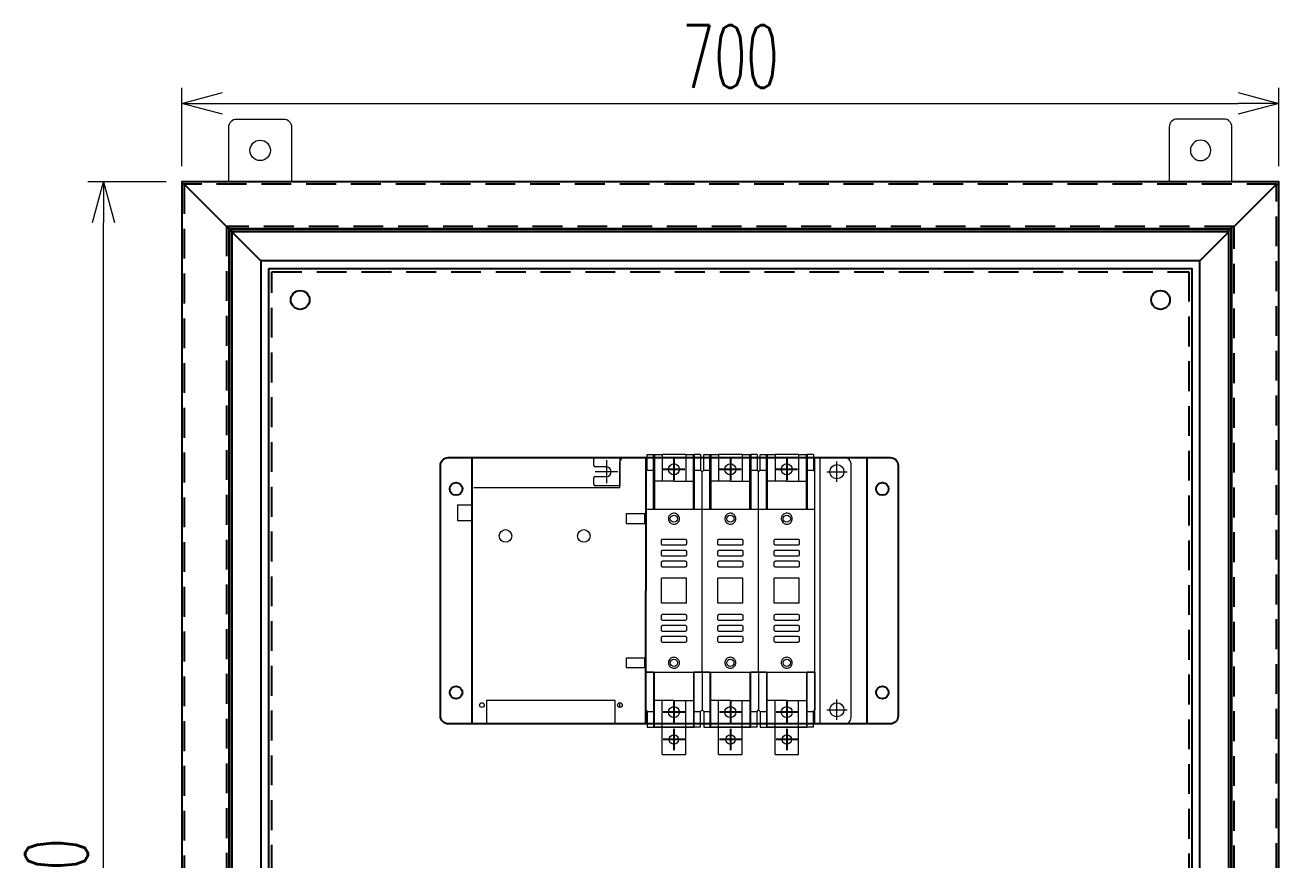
# Model space of a CAD drawing. Header units: millimetres. Extents: x -208796 to -83323, y 30910 to 103951.
# Drawn here: x -110883 to -110083, y 33087 to 33620 of the extents above; entities that cross this region are included whole.
import ezdxf

# ---------------------------------------------------------------- set-up
doc = ezdxf.new("R2010")
doc.units = ezdxf.units.MM
doc.header["$LTSCALE"] = 3
doc.linetypes.add('HIDDEN', pattern=[9.525, 6.35, -3.175])
doc.layers.add('0 TĂNG CỨNG', color=7, linetype='Continuous', lineweight=15)
for name, color, linetype in [('1', 3, 'Continuous'), ('@.VISIBLE', 7, 'Continuous'), ('LIN', 7, 'Continuous')]:
    doc.layers.add(name, color=color, linetype=linetype)
doc.styles.add('Ann_w01', font='romans.shx', dxfattribs={"width": 0.6, "bigfont": 'chineset.shx'})
doc.dimstyles.new('Dim 01_SC20', dxfattribs={"dimscale": 20, "dimtxt": 2, "dimasz": 1.3, "dimexe": 0.5, "dimexo": 0.5, "dimgap": 0.5, "dimtad": 1, "dimdec": 1, "dimzin": 12, "dimdsep": 46, "dimtxsty": 'Ann_w01', "dimblk": 'OPEN30', "dimcen": 1.5, "dimclrd": 6, "dimclre": 6, "dimclrt": 3, "dimadec": 1, "dimazin": 3, "dimtm": 1e-09, "dimtfac": 1, "dimtdec": 1, "dimtix": 1, "dimtmove": 0, "dimatfit": 3, "dimldrblk": 'OPEN30', "dimfxl": 0, "dimtolj": 1, "dimlwd": 20, "dimlwe": 20, "dimarcsym": 0})

# ---------------------------------------------------------------- blocks, each defined once
blk = doc.blocks.new('tai treo')
at = {"layer": '0 TĂNG CỨNG'}
blk.add_lwpolyline([(20, -20), (-20, -20), (-20, 15, -0.414214), (-15, 20), (15, 20, -0.414214), (20, 15)], format="xyb", close=True, dxfattribs=at)
blk.add_circle((0, 0), 6.5, dxfattribs=at)
blk = doc.blocks.new('_Open30')
at = {"color": 0, "linetype": 'ByBlock', "lineweight": -2}
for p, q in [((-1, 0.268), (0, 0)), ((0, 0), (-1, -0.268)), ((0, 0), (-1, 0))]:
    blk.add_line(p, q, dxfattribs=at)
blk = doc.blocks.new('*D194')
at = {"layer": '@.VISIBLE', "color": 6, "lineweight": 20}
for p, q in [((3044.75, 2802.66), (2994.75, 2802.66)), ((3004.75, 1928.66), (3004.75, 2776.66)), ((3044.75, 1902.66), (2994.75, 1902.66))]:
    blk.add_line(p, q, dxfattribs=at)
at = {"layer": 'Defpoints', "color": 0}
for p in [(3004.75, 2802.66), (3054.75, 2802.66), (3054.75, 1902.66)]:
    blk.add_point(p, dxfattribs=at)
at = {"layer": '@.VISIBLE', "color": 6, "lineweight": 20, "xscale": 26, "yscale": 26, "zscale": 26}
for p, rotation in [((3004.75, 2802.66), 90), ((3004.75, 1902.66), 270)]:
    blk.add_blockref('_Open30', p, dxfattribs=dict(at, rotation=rotation))
at = {"layer": '@.VISIBLE', "color": 3, "insert": (2974.75, 2352.66), "char_height": 40, "attachment_point": 5, "rotation": 90, "style": 'Ann_w01'}
blk.add_mtext('\\A1;900', dxfattribs=at)
blk = doc.blocks.new('*D198')
at = {"layer": '@.VISIBLE', "color": 6, "lineweight": 20}
for p, q in [((3054.75, 2812.66), (3054.75, 2862.66)), ((3754.75, 2812.66), (3754.75, 2862.66)), ((3080.75, 2852.66), (3728.75, 2852.66))]:
    blk.add_line(p, q, dxfattribs=at)
at = {"layer": 'Defpoints', "color": 0}
for p in [(3754.75, 2852.66), (3054.75, 2802.66), (3754.75, 2802.66)]:
    blk.add_point(p, dxfattribs=at)
at = {"layer": '@.VISIBLE', "color": 6, "lineweight": 20, "xscale": 26, "yscale": 26, "zscale": 26, "rotation": 180}
blk.add_blockref('_Open30', (3054.75, 2852.66), dxfattribs=at)
at = {"layer": '@.VISIBLE', "color": 6, "lineweight": 20, "xscale": 26, "yscale": 26, "zscale": 26}
blk.add_blockref('_Open30', (3754.75, 2852.66), dxfattribs=at)
at = {"layer": '@.VISIBLE', "color": 3, "insert": (3404.75, 2882.66), "char_height": 40, "attachment_point": 5, "style": 'Ann_w01'}
blk.add_mtext('\\A1;700', dxfattribs=at)
blk = doc.blocks.new('ATS 3P 100-200A VITZRO')
at = {"color": 7, "linetype": 'Continuous', "lineweight": 15}
for p, q in [((77.8, 165), (77.8, 169)), ((78.8, 170), (94.4, 170)), ((86, 168.25), (86, 153.75)), ((94.4, 170), (94.4, 167.6)), ((97.5, 170), (96.9, 170)), ((96.9, 170), (96.9, 169.94)), ((97.5, 170), (111, 170)), ((112, 172), (116, 172)), ((112, 162), (112, 172)), ((116, 162), (116, 172)), ((116, 172), (116.5, 172)), ((116.5, 172), (116.5, 167)), ((116.5, 172), (121.5, 172)), ((136.5, 172), (121.5, 172)), ((121.5, 172), (121.5, 155)), ((136.5, 172), (136.5, 155)), ((136.5, 172), (141.5, 172)), ((141.5, 167), (141.5, 172)), ((141.5, 172), (142, 172)), ((146, 172), (142, 172)), ((142, 172), (142, 162)), ((146, 172), (146, 162)), ((148, 172), (152, 172)), ((148, 162), (148, 172)), ((152, 162), (152, 172)), ((152, 172), (152.5, 172)), ((152.5, 172), (152.5, 167)), ((152.5, 172), (157.5, 172)), ((172.5, 172), (157.5, 172)), ((157.5, 172), (157.5, 155)), ((172.5, 172), (172.5, 155)), ((172.5, 172), (177.5, 172)), ((177.5, 167), (177.5, 172)), ((177.5, 172), (178, 172)), ((182, 172), (178, 172)), ((178, 172), (178, 162)), ((182, 172), (182, 162)), ((184, 172), (188, 172)), ((184, 162), (184, 172)), ((184, 172), (188, 172)), ((184, 162), (184, 172)), ((188, 162), (188, 172)), ((188, 172), (188.5, 172)), ((188, 162), (188, 172)), ((188, 172), (188.5, 172)), ((188.5, 172), (188.5, 167)), ((188.5, 172), (193.5, 172)), ((188.5, 172), (188.5, 167)), ((188.5, 172), (193.5, 172)), ((208.5, 172), (193.5, 172)), ((193.5, 172), (193.5, 155)), ((208.5, 172), (193.5, 172)), ((193.5, 172), (193.5, 155)), ((208.5, 172), (208.5, 155)), ((208.5, 172), (213.5, 172)), ((208.5, 172), (208.5, 155)), ((208.5, 172), (213.5, 172)), ((213.5, 167), (213.5, 172)), ((213.5, 172), (214, 172)), ((213.5, 167), (213.5, 172)), ((213.5, 172), (214, 172)), ((218, 172), (214, 172)), ((214, 172), (214, 162)), ((218, 172), (214, 172)), ((214, 172), (214, 162)), ((218, 172), (218, 162)), ((218, 172), (218, 162)), ((219, 0), (219, 170)), ((219, 170), (225, 170)), ((222.2, 0), (222.2, 170)), ((225, 170), (238, 170)), ((93.25, 161), (78.75, 161)), ((86, 164), (78.8, 164)), ((94.4, 167.6), (94.4, 152)), ((94.5, 167.6), (94.4, 167.6)), ((94.5, 167.6), (94.5, 167)), ((94.56, 167.6), (94.5, 167.6)), ((94.5, 151), (94.5, 167)), ((111, 161), (112, 162)), ((111, 161), (111, 137)), ((112, 162), (116, 162)), ((116, 137), (116, 162)), ((116.5, 167), (116.5, 166)), ((116.5, 166), (116.5, 165)), ((116.5, 165), (116.5, 156)), ((141.5, 166), (141.5, 167)), ((141.5, 165), (141.5, 166)), ((141.5, 156), (141.5, 165)), ((142, 162), (146, 162)), ((142, 162), (142, 137)), ((146, 162), (147, 161)), ((147, 161), (148, 162)), ((147, 137), (147, 161)), ((148, 162), (152, 162)), ((152, 137), (152, 162)), ((152.5, 167), (152.5, 166)), ((152.5, 166), (152.5, 165)), ((152.5, 165), (152.5, 156)), ((177.5, 166), (177.5, 167)), ((177.5, 165), (177.5, 166)), ((177.5, 156), (177.5, 165)), ((178, 162), (182, 162)), ((178, 162), (178, 137)), ((182, 162), (183, 161)), ((183, 161), (184, 162)), ((183, 161), (184, 162)), ((183, 137), (183, 161)), ((184, 162), (188, 162)), ((184, 162), (188, 162)), ((188, 137), (188, 162)), ((188, 137), (188, 162)), ((188.5, 167), (188.5, 166)), ((188.5, 167), (188.5, 166)), ((188.5, 166), (188.5, 165)), ((188.5, 166), (188.5, 165)), ((188.5, 165), (188.5, 156)), ((188.5, 165), (188.5, 156)), ((213.5, 166), (213.5, 167)), ((213.5, 166), (213.5, 167)), ((213.5, 165), (213.5, 166)), ((213.5, 165), (213.5, 166)), ((213.5, 156), (213.5, 165)), ((213.5, 156), (213.5, 165)), ((214, 162), (218, 162)), ((214, 162), (214, 137)), ((214, 162), (218, 162)), ((214, 162), (214, 137)), ((218, 162), (219, 161)), ((218, 162), (219, 161)), ((219, 137), (219, 161)), ((219, 137), (219, 161)), ((226.5, 161), (239.5, 161)), ((233, 154.5), (233, 167.5)), ((242, 4), (242, 166)), ((77.8, 153), (77.8, 157)), ((78.8, 158), (86, 158)), ((94.4, 152), (78.8, 152)), ((94.4, 152), (94.5, 152)), ((116.5, 156), (116.5, 155)), ((116.5, 155), (116.5, 150.5)), ((129, 155), (116.5, 155)), ((129, 155), (141.5, 155)), ((141.5, 155), (141.5, 156)), ((141.5, 150.5), (141.5, 155)), ((152.5, 156), (152.5, 155)), ((152.5, 155), (152.5, 150.5)), ((165, 155), (152.5, 155)), ((165, 155), (177.5, 155)), ((177.5, 155), (177.5, 156)), ((177.5, 150.5), (177.5, 155)), ((188.5, 156), (188.5, 155)), ((188.5, 156), (188.5, 155)), ((188.5, 155), (188.5, 150.5)), ((201, 155), (188.5, 155)), ((188.5, 155), (188.5, 150.5)), ((201, 155), (188.5, 155)), ((201, 155), (213.5, 155)), ((201, 155), (213.5, 155)), ((213.5, 155), (213.5, 156)), ((213.5, 155), (213.5, 156)), ((213.5, 150.5), (213.5, 155)), ((213.5, 150.5), (213.5, 155)), ((0, 0), (0, 151)), ((1.3, 151), (94.5, 151)), ((116.5, 150.5), (116.5, 138)), ((141.5, 138), (141.5, 150.5)), ((152.5, 150.5), (152.5, 138)), ((177.5, 138), (177.5, 150.5)), ((188.5, 150.5), (188.5, 138)), ((188.5, 150.5), (188.5, 138)), ((213.5, 138), (213.5, 150.5)), ((213.5, 138), (213.5, 150.5)), ((-9, 139.76), (-9, 129.76)), ((-9, 139.76), (0, 139.76)), ((111, 33), (111, 137)), ((111, 137), (147, 137)), ((111, 137), (116, 137)), ((116.5, 138), (116.5, 137)), ((141.5, 137), (141.5, 138)), ((142, 137), (147, 137)), ((147, 33), (147, 137)), ((147, 137), (183, 137)), ((147, 137), (152, 137)), ((152.5, 138), (152.5, 137)), ((177.5, 137), (177.5, 138)), ((178, 137), (183, 137)), ((183, 33), (183, 137)), ((183, 137), (219, 137)), ((183, 137), (188, 137)), ((183, 137), (219, 137)), ((183, 137), (188, 137)), ((188.5, 138), (188.5, 137)), ((188.5, 138), (188.5, 137)), ((213.5, 137), (213.5, 138)), ((213.5, 137), (213.5, 138)), ((214, 137), (219, 137)), ((214, 137), (219, 137)), ((219, 33), (219, 137)), ((219, 33), (219, 137)), ((-9, 129.76), (0, 129.76)), ((110.5, 134), (98.5, 134)), ((98.5, 134), (98.5, 128)), ((98.5, 128), (110.5, 128)), ((110.5, 128), (110.5, 134)), ((121, 115), (121, 117)), ((122, 118), (136, 118)), ((136, 114), (122, 114)), ((137, 117), (137, 115)), ((157, 115), (157, 117)), ((158, 118), (172, 118)), ((172, 114), (158, 114)), ((173, 117), (173, 115)), ((193, 115), (193, 117)), ((193, 115), (193, 117)), ((194, 118), (208, 118)), ((194, 118), (208, 118)), ((208, 114), (194, 114)), ((208, 114), (194, 114)), ((209, 117), (209, 115)), ((209, 117), (209, 115)), ((121, 108), (121, 110)), ((122, 111), (136, 111)), ((136, 107), (122, 107)), ((122, 104), (136, 104)), ((137, 110), (137, 108)), ((157, 108), (157, 110)), ((158, 111), (172, 111)), ((172, 107), (158, 107)), ((158, 104), (172, 104)), ((173, 110), (173, 108)), ((193, 108), (193, 110)), ((193, 108), (193, 110)), ((194, 111), (208, 111)), ((194, 111), (208, 111)), ((208, 107), (194, 107)), ((208, 107), (194, 107)), ((194, 104), (208, 104)), ((194, 104), (208, 104)), ((209, 110), (209, 108)), ((209, 110), (209, 108)), ((121, 101), (121, 103)), ((136, 100), (122, 100)), ((137, 103), (137, 101)), ((157, 101), (157, 103)), ((172, 100), (158, 100)), ((173, 103), (173, 101)), ((193, 101), (193, 103)), ((193, 101), (193, 103)), ((208, 100), (194, 100)), ((208, 100), (194, 100)), ((209, 103), (209, 101)), ((209, 103), (209, 101)), ((137, 93), (121, 93)), ((121, 77), (121, 93)), ((137, 77), (137, 93)), ((173, 93), (157, 93)), ((157, 77), (157, 93)), ((173, 77), (173, 93)), ((209, 93), (193, 93)), ((193, 77), (193, 93)), ((209, 93), (193, 93)), ((193, 77), (193, 93)), ((209, 77), (209, 93)), ((209, 77), (209, 93)), ((137, 77), (121, 77)), ((173, 77), (157, 77)), ((209, 77), (193, 77)), ((209, 77), (193, 77)), ((121, 67), (121, 69)), ((122, 70), (136, 70)), ((136, 66), (122, 66)), ((137, 69), (137, 67)), ((157, 67), (157, 69)), ((158, 70), (172, 70)), ((172, 66), (158, 66)), ((173, 69), (173, 67)), ((193, 67), (193, 69)), ((193, 67), (193, 69)), ((194, 70), (208, 70)), ((194, 70), (208, 70)), ((208, 66), (194, 66)), ((208, 66), (194, 66)), ((209, 69), (209, 67)), ((209, 69), (209, 67)), ((121, 60), (121, 62)), ((122, 63), (136, 63)), ((136, 59), (122, 59)), ((137, 62), (137, 60)), ((157, 60), (157, 62)), ((158, 63), (172, 63)), ((172, 59), (158, 59)), ((173, 62), (173, 60)), ((193, 60), (193, 62)), ((193, 60), (193, 62)), ((194, 63), (208, 63)), ((194, 63), (208, 63)), ((208, 59), (194, 59)), ((208, 59), (194, 59)), ((209, 62), (209, 60)), ((209, 62), (209, 60)), ((121, 53), (121, 55)), ((122, 56), (136, 56)), ((136, 52), (122, 52)), ((137, 55), (137, 53)), ((157, 53), (157, 55)), ((158, 56), (172, 56)), ((172, 52), (158, 52)), ((173, 55), (173, 53)), ((193, 53), (193, 55)), ((193, 53), (193, 55)), ((194, 56), (208, 56)), ((194, 56), (208, 56)), ((208, 52), (194, 52)), ((208, 52), (194, 52)), ((209, 55), (209, 53)), ((209, 55), (209, 53)), ((110.5, 42), (98.5, 42)), ((98.5, 42), (98.5, 36)), ((110.5, 36), (110.5, 42)), ((98.5, 36), (110.5, 36)), ((111, 33), (147, 33)), ((116, 33), (111, 33)), ((111, 33), (147, 33)), ((111, 33), (116, 33)), ((111, 9), (111, 33)), ((116, 33), (116, 8)), ((116.5, 32), (116.5, 33)), ((141.5, 33), (141.5, 32)), ((147, 33), (142, 33)), ((142, 33), (147, 33)), ((142, 8), (142, 33)), ((147, 33), (147, 9)), ((147, 33), (183, 33)), ((152, 33), (147, 33)), ((147, 33), (183, 33)), ((147, 33), (152, 33)), ((152, 33), (152, 8)), ((152.5, 32), (152.5, 33)), ((177.5, 33), (177.5, 32)), ((183, 33), (178, 33)), ((178, 33), (183, 33)), ((178, 8), (178, 33)), ((183, 33), (183, 9)), ((183, 33), (219, 33)), ((188, 33), (183, 33)), ((183, 33), (219, 33)), ((183, 33), (188, 33)), ((183, 33), (219, 33)), ((188, 33), (183, 33)), ((183, 33), (219, 33)), ((183, 33), (188, 33)), ((188, 33), (188, 8)), ((188, 33), (188, 8)), ((188.5, 32), (188.5, 33)), ((188.5, 32), (188.5, 33)), ((213.5, 33), (213.5, 32)), ((213.5, 33), (213.5, 32)), ((219, 33), (214, 33)), ((214, 33), (219, 33)), ((214, 8), (214, 33)), ((219, 33), (214, 33)), ((214, 33), (219, 33)), ((214, 8), (214, 33)), ((219, 33), (219, 9)), ((219, 33), (219, 9)), ((116.5, 19.5), (116.5, 32)), ((141.5, 32), (141.5, 19.5)), ((152.5, 19.5), (152.5, 32)), ((177.5, 32), (177.5, 19.5)), ((188.5, 19.5), (188.5, 32)), ((188.5, 19.5), (188.5, 32)), ((213.5, 32), (213.5, 19.5)), ((213.5, 32), (213.5, 19.5)), ((116.5, 15), (116.5, 19.5)), ((141.5, 19.5), (141.5, 15)), ((152.5, 15), (152.5, 19.5)), ((177.5, 19.5), (177.5, 15)), ((188.5, 15), (188.5, 19.5)), ((188.5, 15), (188.5, 19.5)), ((213.5, 19.5), (213.5, 15)), ((213.5, 19.5), (213.5, 15)), ((91.5, 15), (9.5, 15)), ((9.5, 15), (9.5, 0)), ((91.5, 0), (91.5, 15)), ((94.5, 10.5), (94.5, 13.5)), ((111, 9), (112, 8)), ((112, 8), (116, 8)), ((112, 8), (112, -2)), ((116, 8), (116, -2)), ((129, 15), (116.5, 15)), ((116.5, 14), (116.5, 15)), ((116.5, 5), (116.5, 14)), ((121.5, -2), (121.5, 15)), ((129, 15), (141.5, 15)), ((136.5, -2), (136.5, 15)), ((141.5, 15), (141.5, 14)), ((141.5, 14), (141.5, 5)), ((142, 8), (146, 8)), ((142, -2), (142, 8)), ((146, 8), (147, 9)), ((146, -2), (146, 8)), ((147, 9), (148, 8)), ((148, 8), (152, 8)), ((148, 8), (148, -2)), ((152, 8), (152, -2)), ((165, 15), (152.5, 15)), ((152.5, 14), (152.5, 15)), ((152.5, 5), (152.5, 14)), ((157.5, -2), (157.5, 15)), ((165, 15), (177.5, 15)), ((172.5, -2), (172.5, 15)), ((177.5, 15), (177.5, 14)), ((177.5, 14), (177.5, 5)), ((178, 8), (182, 8)), ((178, -2), (178, 8)), ((182, 8), (183, 9)), ((182, -2), (182, 8)), ((183, 9), (184, 8)), ((183, 9), (184, 8)), ((184, 8), (188, 8)), ((184, 8), (184, -2)), ((184, 8), (188, 8)), ((184, 8), (184, -2)), ((188, 8), (188, -2)), ((188, 8), (188, -2)), ((201, 15), (188.5, 15)), ((188.5, 14), (188.5, 15)), ((201, 15), (188.5, 15)), ((188.5, 14), (188.5, 15)), ((188.5, 5), (188.5, 14)), ((188.5, 5), (188.5, 14)), ((193.5, -2), (193.5, 15)), ((193.5, -2), (193.5, 15)), ((201, 15), (213.5, 15)), ((201, 15), (213.5, 15)), ((208.5, -2), (208.5, 15)), ((208.5, -2), (208.5, 15)), ((213.5, 15), (213.5, 14)), ((213.5, 15), (213.5, 14)), ((213.5, 14), (213.5, 5)), ((213.5, 14), (213.5, 5)), ((214, 8), (218, 8)), ((214, -2), (214, 8)), ((214, 8), (218, 8)), ((214, -2), (214, 8)), ((218, 8), (219, 9)), ((218, 8), (219, 9)), ((218, -2), (218, 8)), ((218, -2), (218, 8)), ((226.5, 9), (239.5, 9)), ((233, 2.5), (233, 15.5)), ((0, 0), (1.3, 0)), ((1.3, 0), (9.5, 0)), ((116.5, 4), (116.5, 5)), ((116.5, 3), (116.5, 4)), ((116.5, -2), (116.5, 3)), ((141.5, 5), (141.5, 4)), ((141.5, 4), (141.5, 3)), ((141.5, 3), (141.5, -2)), ((152.5, 4), (152.5, 5)), ((152.5, 3), (152.5, 4)), ((152.5, -2), (152.5, 3)), ((177.5, 5), (177.5, 4)), ((177.5, 4), (177.5, 3)), ((177.5, 3), (177.5, -2)), ((188.5, 4), (188.5, 5)), ((188.5, 4), (188.5, 5)), ((188.5, 3), (188.5, 4)), ((188.5, 3), (188.5, 4)), ((188.5, -2), (188.5, 3)), ((188.5, -2), (188.5, 3)), ((213.5, 5), (213.5, 4)), ((213.5, 5), (213.5, 4)), ((213.5, 4), (213.5, 3)), ((213.5, 4), (213.5, 3)), ((213.5, 3), (213.5, -2)), ((213.5, 3), (213.5, -2)), ((9.5, 0), (91.2, 0)), ((91.5, 0), (111, 0)), ((112, -2), (116, -2)), ((112, -2), (116, -2)), ((116.5, -2), (116, -2)), ((116, -2), (116.5, -2)), ((121.5, -2), (116.5, -2)), ((116.5, -2), (121.5, -2)), ((121.5, -19.5), (121.5, -2)), ((121.5, -2), (136.5, -2)), ((136.5, -2), (121.5, -2)), ((136.5, -19.5), (136.5, -2)), ((141.5, -2), (136.5, -2)), ((136.5, -2), (141.5, -2)), ((142, -2), (141.5, -2)), ((141.5, -2), (142, -2)), ((146, -2), (142, -2)), ((146, -2), (142, -2)), ((148, -2), (152, -2)), ((148, -2), (152, -2)), ((152.5, -2), (152, -2)), ((152, -2), (152.5, -2)), ((157.5, -2), (152.5, -2)), ((152.5, -2), (157.5, -2)), ((157.5, -19.5), (157.5, -2)), ((157.5, -2), (172.5, -2)), ((172.5, -2), (157.5, -2)), ((172.5, -19.5), (172.5, -2)), ((177.5, -2), (172.5, -2)), ((172.5, -2), (177.5, -2)), ((178, -2), (177.5, -2)), ((177.5, -2), (178, -2)), ((182, -2), (178, -2)), ((182, -2), (178, -2)), ((184, -2), (188, -2)), ((184, -2), (188, -2)), ((184, -2), (188, -2)), ((184, -2), (188, -2)), ((188.5, -2), (188, -2)), ((188, -2), (188.5, -2)), ((188.5, -2), (188, -2)), ((188, -2), (188.5, -2)), ((193.5, -2), (188.5, -2)), ((188.5, -2), (193.5, -2)), ((193.5, -2), (188.5, -2)), ((188.5, -2), (193.5, -2)), ((193.5, -19.5), (193.5, -2)), ((193.5, -2), (208.5, -2)), ((208.5, -2), (193.5, -2)), ((193.5, -19.5), (193.5, -2)), ((193.5, -2), (208.5, -2)), ((208.5, -2), (193.5, -2)), ((208.5, -19.5), (208.5, -2)), ((213.5, -2), (208.5, -2)), ((208.5, -2), (213.5, -2)), ((208.5, -19.5), (208.5, -2)), ((213.5, -2), (208.5, -2)), ((208.5, -2), (213.5, -2)), ((214, -2), (213.5, -2)), ((213.5, -2), (214, -2)), ((214, -2), (213.5, -2)), ((213.5, -2), (214, -2)), ((218, -2), (214, -2)), ((218, -2), (214, -2)), ((218, -2), (214, -2)), ((218, -2), (214, -2)), ((225, 0), (219, 0)), ((225, 0), (238, 0)), ((121.5, -19.5), (136.5, -19.5)), ((157.5, -19.5), (172.5, -19.5)), ((193.5, -19.5), (208.5, -19.5)), ((193.5, -19.5), (208.5, -19.5))]:
    blk.add_line(p, q, dxfattribs=at)
for p in [(111, 170), (111, 0)]:
    blk.add_line(p, (111, 85))
for centre, radius in [((129, 162.5), 3.5), ((165, 162.5), 3.5), ((201, 162.5), 3.5), ((201, 162.5), 3.5), ((233, 161), 4.5), ((129, 131), 2.3), ((165, 131), 2.3), ((201, 131), 2.3), ((201, 131), 2.3), ((21.5, 120), 4), ((71.5, 120), 4), ((129, 39), 2.3), ((165, 39), 2.3), ((201, 39), 2.3), ((201, 39), 2.3), ((6.5, 12), 1.5), ((94.5, 12), 1.5), ((129, 7.5), 3.5), ((165, 7.5), 3.5), ((201, 7.5), 3.5), ((201, 7.5), 3.5), ((233, 9), 4.5), ((129, -10), 3), ((165, -10), 3), ((201, -10), 3), ((201, -10), 3)]:
    blk.add_circle(centre, radius, dxfattribs=at)
for centre, radius, start, end in [((78.8, 169), 1, 90, 180), ((97.5, 167), 3, 90, 180), ((96.9, 167.6), 2.4, 90, 180), ((238, 166), 4, 0, 90), ((78.8, 165), 1, 180, 270), ((86, 161), 3, 270, 90), ((78.8, 157), 1, 90, 180), ((78.8, 153), 1, 180, 270), ((91.2, 3.3), 3.3, 270, 275.21591), ((238, 4), 4, 270, 0)]:
    blk.add_arc(centre, radius, start, end, dxfattribs=at)
for points, knots in [([(129, 127.5), (128.61, 127.54), (127.83, 127.61), (126.79, 128.2), (126, 129.07), (125.53, 130.17), (125.45, 131.37), (125.78, 132.54), (126.48, 133.53), (127.48, 134.23), (128.63, 134.55), (129.82, 134.47), (130.9, 134.02), (131.78, 133.23), (132.36, 132.19), (132.57, 131.01), (132.37, 129.81), (131.77, 128.75), (130.86, 127.96), (129.88, 127.55), (129.24, 127.51), (129, 127.5)], [0, 0, 0, 0, 0.052653, 0.105295, 0.158256, 0.211947, 0.266424, 0.321419, 0.376377, 0.430677, 0.483979, 0.536448, 0.588677, 0.641361, 0.694955, 0.749473, 0.804499, 0.85941, 0.913693, 0.967155, 1, 1, 1, 1]), ([(165, 127.5), (164.61, 127.54), (163.83, 127.61), (162.79, 128.2), (162, 129.07), (161.53, 130.17), (161.45, 131.37), (161.78, 132.54), (162.48, 133.53), (163.48, 134.23), (164.63, 134.55), (165.82, 134.47), (166.9, 134.02), (167.78, 133.23), (168.36, 132.19), (168.57, 131.01), (168.37, 129.81), (167.77, 128.75), (166.86, 127.96), (165.88, 127.55), (165.24, 127.51), (165, 127.5)], [0, 0, 0, 0, 0.052653, 0.105295, 0.158256, 0.211947, 0.266424, 0.321419, 0.376377, 0.430677, 0.483979, 0.536448, 0.588677, 0.641361, 0.694955, 0.749473, 0.804499, 0.85941, 0.913693, 0.967155, 1, 1, 1, 1]), ([(201, 127.5), (200.61, 127.54), (199.83, 127.61), (198.79, 128.2), (198, 129.07), (197.53, 130.17), (197.45, 131.37), (197.78, 132.54), (198.48, 133.53), (199.48, 134.23), (200.63, 134.55), (201.82, 134.47), (202.9, 134.02), (203.78, 133.23), (204.36, 132.19), (204.57, 131.01), (204.37, 129.81), (203.77, 128.75), (202.86, 127.96), (201.88, 127.55), (201.24, 127.51), (201, 127.5)], [0, 0, 0, 0, 0.052653, 0.105295, 0.158256, 0.211947, 0.266424, 0.321419, 0.376377, 0.430677, 0.483979, 0.536448, 0.588677, 0.641361, 0.694955, 0.749473, 0.804499, 0.85941, 0.913693, 0.967155, 1, 1, 1, 1]), ([(201, 127.5), (200.61, 127.54), (199.83, 127.61), (198.79, 128.2), (198, 129.07), (197.53, 130.17), (197.45, 131.37), (197.78, 132.54), (198.48, 133.53), (199.48, 134.23), (200.63, 134.55), (201.82, 134.47), (202.9, 134.02), (203.78, 133.23), (204.36, 132.19), (204.57, 131.01), (204.37, 129.81), (203.77, 128.75), (202.86, 127.96), (201.88, 127.55), (201.24, 127.51), (201, 127.5)], [0, 0, 0, 0, 0.052653, 0.105295, 0.158256, 0.211947, 0.266424, 0.321419, 0.376377, 0.430677, 0.483979, 0.536448, 0.588677, 0.641361, 0.694955, 0.749473, 0.804499, 0.85941, 0.913693, 0.967155, 1, 1, 1, 1]), ([(121, 117), (121, 117.04), (121.01, 117.19), (121.08, 117.44), (121.28, 117.72), (121.56, 117.92), (121.82, 117.99), (121.97, 118), (122, 118)], [0, 0, 0, 0, 0.070407, 0.28759, 0.504528, 0.720161, 0.934003, 1, 1, 1, 1]), ([(122, 114), (121.89, 114.01), (121.66, 114.03), (121.37, 114.2), (121.14, 114.45), (121.02, 114.74), (121, 114.92), (121, 115)], [0, 0, 0, 0, 0.212875, 0.425729, 0.639206, 0.854039, 1, 1, 1, 1]), ([(136, 118), (136.11, 117.99), (136.34, 117.97), (136.63, 117.8), (136.86, 117.55), (136.98, 117.26), (136.99, 117.08), (137, 117)], [0, 0, 0, 0, 0.212432, 0.424833, 0.638073, 0.853044, 1, 1, 1, 1]), ([(137, 115), (137, 115), (137, 114.88), (136.96, 114.66), (136.79, 114.36), (136.53, 114.13), (136.25, 114.02), (136.07, 114), (136, 114)], [0, 0, 0, 0, 0.00296, 0.219866, 0.43669, 0.652523, 0.866925, 1, 1, 1, 1]), ([(157, 117), (157, 117.04), (157.01, 117.19), (157.08, 117.44), (157.28, 117.72), (157.56, 117.92), (157.82, 117.99), (157.97, 118), (158, 118)], [0, 0, 0, 0, 0.070407, 0.28759, 0.504528, 0.720161, 0.934003, 1, 1, 1, 1]), ([(158, 114), (157.89, 114.01), (157.66, 114.03), (157.37, 114.2), (157.14, 114.45), (157.02, 114.74), (157, 114.92), (157, 115)], [0, 0, 0, 0, 0.212875, 0.425729, 0.639206, 0.854039, 1, 1, 1, 1]), ([(172, 118), (172.11, 117.99), (172.34, 117.97), (172.63, 117.8), (172.86, 117.55), (172.98, 117.26), (172.99, 117.08), (173, 117)], [0, 0, 0, 0, 0.212432, 0.424833, 0.638073, 0.853044, 1, 1, 1, 1]), ([(173, 115), (173, 115), (173, 114.88), (172.96, 114.66), (172.79, 114.36), (172.53, 114.13), (172.25, 114.02), (172.07, 114), (172, 114)], [0, 0, 0, 0, 0.00296, 0.219866, 0.43669, 0.652523, 0.866925, 1, 1, 1, 1]), ([(193, 117), (193, 117.04), (193.01, 117.19), (193.08, 117.44), (193.28, 117.72), (193.56, 117.92), (193.82, 117.99), (193.97, 118), (194, 118)], [0, 0, 0, 0, 0.070407, 0.28759, 0.504528, 0.720161, 0.934003, 1, 1, 1, 1]), ([(193, 117), (193, 117.04), (193.01, 117.19), (193.08, 117.44), (193.28, 117.72), (193.56, 117.92), (193.82, 117.99), (193.97, 118), (194, 118)], [0, 0, 0, 0, 0.070407, 0.28759, 0.504528, 0.720161, 0.934003, 1, 1, 1, 1]), ([(194, 114), (193.89, 114.01), (193.66, 114.03), (193.37, 114.2), (193.14, 114.45), (193.02, 114.74), (193, 114.92), (193, 115)], [0, 0, 0, 0, 0.212875, 0.425729, 0.639206, 0.854039, 1, 1, 1, 1]), ([(194, 114), (193.89, 114.01), (193.66, 114.03), (193.37, 114.2), (193.14, 114.45), (193.02, 114.74), (193, 114.92), (193, 115)], [0, 0, 0, 0, 0.212875, 0.425729, 0.639206, 0.854039, 1, 1, 1, 1]), ([(208, 118), (208.11, 117.99), (208.34, 117.97), (208.63, 117.8), (208.86, 117.55), (208.98, 117.26), (208.99, 117.08), (209, 117)], [0, 0, 0, 0, 0.212432, 0.424833, 0.638073, 0.853044, 1, 1, 1, 1]), ([(208, 118), (208.11, 117.99), (208.34, 117.97), (208.63, 117.8), (208.86, 117.55), (208.98, 117.26), (208.99, 117.08), (209, 117)], [0, 0, 0, 0, 0.212432, 0.424833, 0.638073, 0.853044, 1, 1, 1, 1]), ([(209, 115), (209, 115), (209, 114.88), (208.96, 114.66), (208.79, 114.36), (208.53, 114.13), (208.25, 114.02), (208.07, 114), (208, 114)], [0, 0, 0, 0, 0.00296, 0.219866, 0.43669, 0.652523, 0.866925, 1, 1, 1, 1]), ([(209, 115), (209, 115), (209, 114.88), (208.96, 114.66), (208.79, 114.36), (208.53, 114.13), (208.25, 114.02), (208.07, 114), (208, 114)], [0, 0, 0, 0, 0.00296, 0.219866, 0.43669, 0.652523, 0.866925, 1, 1, 1, 1]), ([(121, 110), (121.01, 110.11), (121.03, 110.34), (121.21, 110.64), (121.46, 110.87), (121.74, 110.98), (121.93, 111), (122, 111)], [0, 0, 0, 0, 0.216063, 0.432141, 0.647758, 0.862327, 1, 1, 1, 1]), ([(122, 107), (121.89, 107.01), (121.66, 107.03), (121.36, 107.2), (121.14, 107.46), (121.02, 107.74), (121, 107.93), (121, 108)], [0, 0, 0, 0, 0.213641, 0.4272705, 0.6412535, 0.8560242, 1, 1, 1, 1]), ([(121, 103), (121, 103.04), (121.01, 103.19), (121.08, 103.45), (121.28, 103.72), (121.56, 103.92), (121.82, 103.99), (121.96, 104), (122, 104)], [0, 0, 0, 0, 0.072987, 0.288423, 0.503796, 0.718769, 0.933164, 1, 1, 1, 1]), ([(136, 111), (136.08, 110.99), (136.27, 110.98), (136.55, 110.86), (136.8, 110.63), (136.97, 110.33), (136.99, 110.11), (137, 110)], [0, 0, 0, 0, 0.147457, 0.360483, 0.574004, 0.788528, 1, 1, 1, 1]), ([(137, 108), (137, 108), (137, 107.88), (136.96, 107.65), (136.79, 107.36), (136.53, 107.13), (136.25, 107.02), (136.07, 107), (136, 107)], [0, 0, 0, 0, 0.004583, 0.220582, 0.436508, 0.65185, 0.866361, 1, 1, 1, 1]), ([(136, 104), (136.11, 103.99), (136.34, 103.97), (136.64, 103.8), (136.86, 103.54), (136.98, 103.26), (137, 103.07), (137, 103)], [0, 0, 0, 0, 0.213955, 0.427903, 0.642132, 0.856934, 1, 1, 1, 1]), ([(157, 110), (157.01, 110.11), (157.03, 110.34), (157.21, 110.64), (157.46, 110.87), (157.74, 110.98), (157.93, 111), (158, 111)], [0, 0, 0, 0, 0.216063, 0.432141, 0.647758, 0.862327, 1, 1, 1, 1]), ([(158, 107), (157.89, 107.01), (157.66, 107.03), (157.36, 107.2), (157.14, 107.46), (157.02, 107.74), (157, 107.93), (157, 108)], [0, 0, 0, 0, 0.213641, 0.4272705, 0.6412535, 0.8560242, 1, 1, 1, 1]), ([(157, 103), (157, 103.04), (157.01, 103.19), (157.08, 103.45), (157.28, 103.72), (157.56, 103.92), (157.82, 103.99), (157.96, 104), (158, 104)], [0, 0, 0, 0, 0.072987, 0.288423, 0.503796, 0.718769, 0.933164, 1, 1, 1, 1]), ([(172, 111), (172.08, 110.99), (172.27, 110.98), (172.55, 110.86), (172.8, 110.63), (172.97, 110.33), (172.99, 110.11), (173, 110)], [0, 0, 0, 0, 0.147457, 0.360483, 0.574004, 0.788528, 1, 1, 1, 1]), ([(173, 108), (173, 108), (173, 107.88), (172.96, 107.65), (172.79, 107.36), (172.53, 107.13), (172.25, 107.02), (172.07, 107), (172, 107)], [0, 0, 0, 0, 0.004583, 0.220582, 0.436508, 0.65185, 0.866361, 1, 1, 1, 1]), ([(172, 104), (172.11, 103.99), (172.34, 103.97), (172.64, 103.8), (172.86, 103.54), (172.98, 103.26), (173, 103.07), (173, 103)], [0, 0, 0, 0, 0.213955, 0.427903, 0.642132, 0.856934, 1, 1, 1, 1]), ([(193, 110), (193.01, 110.11), (193.03, 110.34), (193.21, 110.64), (193.46, 110.87), (193.74, 110.98), (193.93, 111), (194, 111)], [0, 0, 0, 0, 0.216063, 0.432141, 0.647758, 0.862327, 1, 1, 1, 1]), ([(193, 110), (193.01, 110.11), (193.03, 110.34), (193.21, 110.64), (193.46, 110.87), (193.74, 110.98), (193.93, 111), (194, 111)], [0, 0, 0, 0, 0.216063, 0.432141, 0.647758, 0.862327, 1, 1, 1, 1]), ([(194, 107), (193.89, 107.01), (193.66, 107.03), (193.36, 107.2), (193.14, 107.46), (193.02, 107.74), (193, 107.93), (193, 108)], [0, 0, 0, 0, 0.213641, 0.4272705, 0.6412535, 0.8560242, 1, 1, 1, 1]), ([(194, 107), (193.89, 107.01), (193.66, 107.03), (193.36, 107.2), (193.14, 107.46), (193.02, 107.74), (193, 107.93), (193, 108)], [0, 0, 0, 0, 0.213641, 0.4272705, 0.6412535, 0.8560242, 1, 1, 1, 1]), ([(193, 103), (193, 103.04), (193.01, 103.19), (193.08, 103.45), (193.28, 103.72), (193.56, 103.92), (193.82, 103.99), (193.96, 104), (194, 104)], [0, 0, 0, 0, 0.072987, 0.288423, 0.503796, 0.718769, 0.933164, 1, 1, 1, 1]), ([(193, 103), (193, 103.04), (193.01, 103.19), (193.08, 103.45), (193.28, 103.72), (193.56, 103.92), (193.82, 103.99), (193.96, 104), (194, 104)], [0, 0, 0, 0, 0.072987, 0.288423, 0.503796, 0.718769, 0.933164, 1, 1, 1, 1]), ([(208, 111), (208.08, 110.99), (208.27, 110.98), (208.55, 110.86), (208.8, 110.63), (208.97, 110.33), (208.99, 110.11), (209, 110)], [0, 0, 0, 0, 0.147457, 0.360483, 0.574004, 0.788528, 1, 1, 1, 1]), ([(208, 111), (208.08, 110.99), (208.27, 110.98), (208.55, 110.86), (208.8, 110.63), (208.97, 110.33), (208.99, 110.11), (209, 110)], [0, 0, 0, 0, 0.147457, 0.360483, 0.574004, 0.788528, 1, 1, 1, 1]), ([(209, 108), (209, 108), (209, 107.88), (208.96, 107.65), (208.79, 107.36), (208.53, 107.13), (208.25, 107.02), (208.07, 107), (208, 107)], [0, 0, 0, 0, 0.004583, 0.220582, 0.436508, 0.65185, 0.866361, 1, 1, 1, 1]), ([(209, 108), (209, 108), (209, 107.88), (208.96, 107.65), (208.79, 107.36), (208.53, 107.13), (208.25, 107.02), (208.07, 107), (208, 107)], [0, 0, 0, 0, 0.004583, 0.220582, 0.436508, 0.65185, 0.866361, 1, 1, 1, 1]), ([(208, 104), (208.11, 103.99), (208.34, 103.97), (208.64, 103.8), (208.86, 103.54), (208.98, 103.26), (209, 103.07), (209, 103)], [0, 0, 0, 0, 0.213955, 0.427903, 0.642132, 0.856934, 1, 1, 1, 1]), ([(208, 104), (208.11, 103.99), (208.34, 103.97), (208.64, 103.8), (208.86, 103.54), (208.98, 103.26), (209, 103.07), (209, 103)], [0, 0, 0, 0, 0.213955, 0.427903, 0.642132, 0.856934, 1, 1, 1, 1]), ([(122, 100), (121.89, 100.01), (121.66, 100.03), (121.36, 100.21), (121.14, 100.46), (121.02, 100.74), (121, 100.93), (121, 101)], [0, 0, 0, 0, 0.214198, 0.42839, 0.642746, 0.857469, 1, 1, 1, 1]), ([(137, 101), (137, 101), (137, 100.88), (136.96, 100.65), (136.79, 100.35), (136.53, 100.13), (136.25, 100.02), (136.07, 100), (136, 100)], [0, 0, 0, 0, 0.0057704, 0.2211, 0.436381, 0.6513688, 0.8659632, 1, 1, 1, 1]), ([(158, 100), (157.89, 100.01), (157.66, 100.03), (157.36, 100.21), (157.14, 100.46), (157.02, 100.74), (157, 100.93), (157, 101)], [0, 0, 0, 0, 0.214198, 0.42839, 0.642746, 0.857469, 1, 1, 1, 1]), ([(173, 101), (173, 101), (173, 100.88), (172.96, 100.65), (172.79, 100.35), (172.53, 100.13), (172.25, 100.02), (172.07, 100), (172, 100)], [0, 0, 0, 0, 0.0057704, 0.2211, 0.436381, 0.6513688, 0.8659632, 1, 1, 1, 1]), ([(194, 100), (193.89, 100.01), (193.66, 100.03), (193.36, 100.21), (193.14, 100.46), (193.02, 100.74), (193, 100.93), (193, 101)], [0, 0, 0, 0, 0.214198, 0.42839, 0.642746, 0.857469, 1, 1, 1, 1]), ([(194, 100), (193.89, 100.01), (193.66, 100.03), (193.36, 100.21), (193.14, 100.46), (193.02, 100.74), (193, 100.93), (193, 101)], [0, 0, 0, 0, 0.214198, 0.42839, 0.642746, 0.857469, 1, 1, 1, 1]), ([(209, 101), (209, 101), (209, 100.88), (208.96, 100.65), (208.79, 100.35), (208.53, 100.13), (208.25, 100.02), (208.07, 100), (208, 100)], [0, 0, 0, 0, 0.0057704, 0.2211, 0.436381, 0.6513688, 0.8659632, 1, 1, 1, 1]), ([(209, 101), (209, 101), (209, 100.88), (208.96, 100.65), (208.79, 100.35), (208.53, 100.13), (208.25, 100.02), (208.07, 100), (208, 100)], [0, 0, 0, 0, 0.0057704, 0.2211, 0.436381, 0.6513688, 0.8659632, 1, 1, 1, 1]), ([(121, 69), (121, 69.04), (121.01, 69.19), (121.08, 69.45), (121.28, 69.72), (121.56, 69.92), (121.82, 69.99), (121.96, 70), (122, 70)], [0, 0, 0, 0, 0.073167, 0.288473, 0.503644, 0.718474, 0.932916, 1, 1, 1, 1]), ([(122, 66), (121.89, 66.01), (121.66, 66.03), (121.36, 66.2), (121.14, 66.46), (121.02, 66.74), (121, 66.93), (121, 67)], [0, 0, 0, 0, 0.213956, 0.427902, 0.64213, 0.856932, 1, 1, 1, 1]), ([(136, 70), (136.08, 69.99), (136.27, 69.98), (136.55, 69.86), (136.8, 69.63), (136.97, 69.33), (136.99, 69.11), (137, 69)], [0, 0, 0, 0, 0.14775, 0.361858, 0.576116, 0.790708, 1, 1, 1, 1]), ([(137, 67), (137, 67), (137, 66.88), (136.96, 66.65), (136.79, 66.36), (136.53, 66.13), (136.25, 66.02), (136.07, 66), (136, 66)], [0, 0, 0, 0, 0.0054732, 0.2208848, 0.4363568, 0.6515236, 0.8661406, 1, 1, 1, 1]), ([(157, 69), (157, 69.04), (157.01, 69.19), (157.08, 69.45), (157.28, 69.72), (157.56, 69.92), (157.82, 69.99), (157.96, 70), (158, 70)], [0, 0, 0, 0, 0.073167, 0.288473, 0.503644, 0.718474, 0.932916, 1, 1, 1, 1]), ([(158, 66), (157.89, 66.01), (157.66, 66.03), (157.36, 66.2), (157.14, 66.46), (157.02, 66.74), (157, 66.93), (157, 67)], [0, 0, 0, 0, 0.213956, 0.427902, 0.64213, 0.856932, 1, 1, 1, 1]), ([(172, 70), (172.08, 69.99), (172.27, 69.98), (172.55, 69.86), (172.8, 69.63), (172.97, 69.33), (172.99, 69.11), (173, 69)], [0, 0, 0, 0, 0.14775, 0.361858, 0.576116, 0.790708, 1, 1, 1, 1]), ([(173, 67), (173, 67), (173, 66.88), (172.96, 66.65), (172.79, 66.36), (172.53, 66.13), (172.25, 66.02), (172.07, 66), (172, 66)], [0, 0, 0, 0, 0.0054732, 0.2208848, 0.4363568, 0.6515236, 0.8661406, 1, 1, 1, 1]), ([(193, 69), (193, 69.04), (193.01, 69.19), (193.08, 69.45), (193.28, 69.72), (193.56, 69.92), (193.82, 69.99), (193.96, 70), (194, 70)], [0, 0, 0, 0, 0.073167, 0.288473, 0.503644, 0.718474, 0.932916, 1, 1, 1, 1]), ([(193, 69), (193, 69.04), (193.01, 69.19), (193.08, 69.45), (193.28, 69.72), (193.56, 69.92), (193.82, 69.99), (193.96, 70), (194, 70)], [0, 0, 0, 0, 0.073167, 0.288473, 0.503644, 0.718474, 0.932916, 1, 1, 1, 1]), ([(194, 66), (193.89, 66.01), (193.66, 66.03), (193.36, 66.2), (193.14, 66.46), (193.02, 66.74), (193, 66.93), (193, 67)], [0, 0, 0, 0, 0.213956, 0.427902, 0.64213, 0.856932, 1, 1, 1, 1]), ([(194, 66), (193.89, 66.01), (193.66, 66.03), (193.36, 66.2), (193.14, 66.46), (193.02, 66.74), (193, 66.93), (193, 67)], [0, 0, 0, 0, 0.213956, 0.427902, 0.64213, 0.856932, 1, 1, 1, 1]), ([(208, 70), (208.08, 69.99), (208.27, 69.98), (208.55, 69.86), (208.8, 69.63), (208.97, 69.33), (208.99, 69.11), (209, 69)], [0, 0, 0, 0, 0.14775, 0.361858, 0.576116, 0.790708, 1, 1, 1, 1]), ([(208, 70), (208.08, 69.99), (208.27, 69.98), (208.55, 69.86), (208.8, 69.63), (208.97, 69.33), (208.99, 69.11), (209, 69)], [0, 0, 0, 0, 0.14775, 0.361858, 0.576116, 0.790708, 1, 1, 1, 1]), ([(209, 67), (209, 67), (209, 66.88), (208.96, 66.65), (208.79, 66.36), (208.53, 66.13), (208.25, 66.02), (208.07, 66), (208, 66)], [0, 0, 0, 0, 0.0054732, 0.2208848, 0.4363568, 0.6515236, 0.8661406, 1, 1, 1, 1]), ([(209, 67), (209, 67), (209, 66.88), (208.96, 66.65), (208.79, 66.36), (208.53, 66.13), (208.25, 66.02), (208.07, 66), (208, 66)], [0, 0, 0, 0, 0.0054732, 0.2208848, 0.4363568, 0.6515236, 0.8661406, 1, 1, 1, 1]), ([(121, 62), (121, 62.04), (121.01, 62.19), (121.08, 62.44), (121.28, 62.72), (121.56, 62.92), (121.82, 62.99), (121.96, 63), (122, 63)], [0, 0, 0, 0, 0.072142, 0.288144, 0.503896, 0.71895, 0.933172, 1, 1, 1, 1]), ([(122, 59), (121.89, 59.01), (121.66, 59.03), (121.37, 59.2), (121.14, 59.46), (121.02, 59.74), (121, 59.92), (121, 60)], [0, 0, 0, 0, 0.213299, 0.42658, 0.640383, 0.855265, 1, 1, 1, 1]), ([(136, 63), (136.08, 62.99), (136.27, 62.98), (136.55, 62.86), (136.8, 62.63), (136.97, 62.33), (136.99, 62.11), (137, 62)], [0, 0, 0, 0, 0.147448, 0.360904, 0.57469, 0.78919, 1, 1, 1, 1]), ([(137, 60), (137, 60), (137, 59.88), (136.96, 59.65), (136.79, 59.36), (136.53, 59.13), (136.25, 59.02), (136.07, 59), (136, 59)], [0, 0, 0, 0, 0.004157, 0.220274, 0.436477, 0.652073, 0.866616, 1, 1, 1, 1]), ([(157, 62), (157, 62.04), (157.01, 62.19), (157.08, 62.44), (157.28, 62.72), (157.56, 62.92), (157.82, 62.99), (157.96, 63), (158, 63)], [0, 0, 0, 0, 0.072142, 0.288144, 0.503896, 0.71895, 0.933172, 1, 1, 1, 1]), ([(158, 59), (157.89, 59.01), (157.66, 59.03), (157.37, 59.2), (157.14, 59.46), (157.02, 59.74), (157, 59.92), (157, 60)], [0, 0, 0, 0, 0.213299, 0.42658, 0.640383, 0.855265, 1, 1, 1, 1]), ([(172, 63), (172.08, 62.99), (172.27, 62.98), (172.55, 62.86), (172.8, 62.63), (172.97, 62.33), (172.99, 62.11), (173, 62)], [0, 0, 0, 0, 0.147448, 0.360904, 0.57469, 0.78919, 1, 1, 1, 1]), ([(173, 60), (173, 60), (173, 59.88), (172.96, 59.65), (172.79, 59.36), (172.53, 59.13), (172.25, 59.02), (172.07, 59), (172, 59)], [0, 0, 0, 0, 0.004157, 0.220274, 0.436477, 0.652073, 0.866616, 1, 1, 1, 1]), ([(193, 62), (193, 62.04), (193.01, 62.19), (193.08, 62.44), (193.28, 62.72), (193.56, 62.92), (193.82, 62.99), (193.96, 63), (194, 63)], [0, 0, 0, 0, 0.072142, 0.288144, 0.503896, 0.71895, 0.933172, 1, 1, 1, 1]), ([(193, 62), (193, 62.04), (193.01, 62.19), (193.08, 62.44), (193.28, 62.72), (193.56, 62.92), (193.82, 62.99), (193.96, 63), (194, 63)], [0, 0, 0, 0, 0.072142, 0.288144, 0.503896, 0.71895, 0.933172, 1, 1, 1, 1]), ([(194, 59), (193.89, 59.01), (193.66, 59.03), (193.37, 59.2), (193.14, 59.46), (193.02, 59.74), (193, 59.92), (193, 60)], [0, 0, 0, 0, 0.213299, 0.42658, 0.640383, 0.855265, 1, 1, 1, 1]), ([(194, 59), (193.89, 59.01), (193.66, 59.03), (193.37, 59.2), (193.14, 59.46), (193.02, 59.74), (193, 59.92), (193, 60)], [0, 0, 0, 0, 0.213299, 0.42658, 0.640383, 0.855265, 1, 1, 1, 1]), ([(208, 63), (208.08, 62.99), (208.27, 62.98), (208.55, 62.86), (208.8, 62.63), (208.97, 62.33), (208.99, 62.11), (209, 62)], [0, 0, 0, 0, 0.147448, 0.360904, 0.57469, 0.78919, 1, 1, 1, 1]), ([(208, 63), (208.08, 62.99), (208.27, 62.98), (208.55, 62.86), (208.8, 62.63), (208.97, 62.33), (208.99, 62.11), (209, 62)], [0, 0, 0, 0, 0.147448, 0.360904, 0.57469, 0.78919, 1, 1, 1, 1]), ([(209, 60), (209, 60), (209, 59.88), (208.96, 59.65), (208.79, 59.36), (208.53, 59.13), (208.25, 59.02), (208.07, 59), (208, 59)], [0, 0, 0, 0, 0.004157, 0.220274, 0.436477, 0.652073, 0.866616, 1, 1, 1, 1]), ([(209, 60), (209, 60), (209, 59.88), (208.96, 59.65), (208.79, 59.36), (208.53, 59.13), (208.25, 59.02), (208.07, 59), (208, 59)], [0, 0, 0, 0, 0.004157, 0.220274, 0.436477, 0.652073, 0.866616, 1, 1, 1, 1]), ([(121, 55), (121, 55.04), (121.01, 55.19), (121.08, 55.44), (121.28, 55.72), (121.56, 55.92), (121.82, 55.99), (121.97, 56), (122, 56)], [0, 0, 0, 0, 0.070739, 0.287692, 0.50425, 0.719617, 0.933543, 1, 1, 1, 1]), ([(122, 52), (121.89, 52.01), (121.66, 52.03), (121.37, 52.2), (121.14, 52.45), (121.02, 52.74), (121, 52.92), (121, 53)], [0, 0, 0, 0, 0.212432, 0.424835, 0.638073, 0.853046, 1, 1, 1, 1]), ([(136, 56), (136.08, 55.99), (136.27, 55.98), (136.55, 55.86), (136.8, 55.63), (136.97, 55.33), (136.99, 55.11), (137, 55)], [0, 0, 0, 0, 0.147052, 0.359609, 0.572745, 0.787122, 1, 1, 1, 1]), ([(137, 53), (137, 53), (137, 52.88), (136.96, 52.66), (136.79, 52.36), (136.53, 52.13), (136.25, 52.02), (136.07, 52), (136, 52)], [0, 0, 0, 0, 0.002414, 0.219471, 0.436651, 0.65282, 0.867264, 1, 1, 1, 1]), ([(157, 55), (157, 55.04), (157.01, 55.19), (157.08, 55.44), (157.28, 55.72), (157.56, 55.92), (157.82, 55.99), (157.97, 56), (158, 56)], [0, 0, 0, 0, 0.070739, 0.287692, 0.50425, 0.719617, 0.933543, 1, 1, 1, 1]), ([(158, 52), (157.89, 52.01), (157.66, 52.03), (157.37, 52.2), (157.14, 52.45), (157.02, 52.74), (157, 52.92), (157, 53)], [0, 0, 0, 0, 0.212432, 0.424835, 0.638073, 0.853046, 1, 1, 1, 1]), ([(172, 56), (172.08, 55.99), (172.27, 55.98), (172.55, 55.86), (172.8, 55.63), (172.97, 55.33), (172.99, 55.11), (173, 55)], [0, 0, 0, 0, 0.147052, 0.359609, 0.572745, 0.787122, 1, 1, 1, 1]), ([(173, 53), (173, 53), (173, 52.88), (172.96, 52.66), (172.79, 52.36), (172.53, 52.13), (172.25, 52.02), (172.07, 52), (172, 52)], [0, 0, 0, 0, 0.002414, 0.219471, 0.436651, 0.65282, 0.867264, 1, 1, 1, 1]), ([(193, 55), (193, 55.04), (193.01, 55.19), (193.08, 55.44), (193.28, 55.72), (193.56, 55.92), (193.82, 55.99), (193.97, 56), (194, 56)], [0, 0, 0, 0, 0.070739, 0.287692, 0.50425, 0.719617, 0.933543, 1, 1, 1, 1]), ([(193, 55), (193, 55.04), (193.01, 55.19), (193.08, 55.44), (193.28, 55.72), (193.56, 55.92), (193.82, 55.99), (193.97, 56), (194, 56)], [0, 0, 0, 0, 0.070739, 0.287692, 0.50425, 0.719617, 0.933543, 1, 1, 1, 1]), ([(194, 52), (193.89, 52.01), (193.66, 52.03), (193.37, 52.2), (193.14, 52.45), (193.02, 52.74), (193, 52.92), (193, 53)], [0, 0, 0, 0, 0.212432, 0.424835, 0.638073, 0.853046, 1, 1, 1, 1]), ([(194, 52), (193.89, 52.01), (193.66, 52.03), (193.37, 52.2), (193.14, 52.45), (193.02, 52.74), (193, 52.92), (193, 53)], [0, 0, 0, 0, 0.212432, 0.424835, 0.638073, 0.853046, 1, 1, 1, 1]), ([(208, 56), (208.08, 55.99), (208.27, 55.98), (208.55, 55.86), (208.8, 55.63), (208.97, 55.33), (208.99, 55.11), (209, 55)], [0, 0, 0, 0, 0.147052, 0.359609, 0.572745, 0.787122, 1, 1, 1, 1]), ([(208, 56), (208.08, 55.99), (208.27, 55.98), (208.55, 55.86), (208.8, 55.63), (208.97, 55.33), (208.99, 55.11), (209, 55)], [0, 0, 0, 0, 0.147052, 0.359609, 0.572745, 0.787122, 1, 1, 1, 1]), ([(209, 53), (209, 53), (209, 52.88), (208.96, 52.66), (208.79, 52.36), (208.53, 52.13), (208.25, 52.02), (208.07, 52), (208, 52)], [0, 0, 0, 0, 0.002414, 0.219471, 0.436651, 0.65282, 0.867264, 1, 1, 1, 1]), ([(209, 53), (209, 53), (209, 52.88), (208.96, 52.66), (208.79, 52.36), (208.53, 52.13), (208.25, 52.02), (208.07, 52), (208, 52)], [0, 0, 0, 0, 0.002414, 0.219471, 0.436651, 0.65282, 0.867264, 1, 1, 1, 1]), ([(129, 35.5), (128.61, 35.54), (127.84, 35.61), (126.8, 36.2), (126, 37.06), (125.53, 38.16), (125.45, 39.37), (125.78, 40.54), (126.48, 41.53), (127.47, 42.22), (128.63, 42.55), (129.81, 42.47), (130.9, 42.02), (131.78, 41.23), (132.36, 40.19), (132.57, 39.01), (132.37, 37.82), (131.77, 36.75), (130.86, 35.96), (129.88, 35.55), (129.24, 35.51), (129, 35.5)], [0, 0, 0, 0, 0.052478, 0.104939, 0.157872, 0.211773, 0.266508, 0.321566, 0.376326, 0.430359, 0.483582, 0.536231, 0.588721, 0.641508, 0.69495, 0.749193, 0.804074, 0.859114, 0.913677, 0.9673, 1, 1, 1, 1]), ([(165, 35.5), (164.61, 35.54), (163.84, 35.61), (162.8, 36.2), (162, 37.06), (161.53, 38.16), (161.45, 39.37), (161.78, 40.54), (162.48, 41.53), (163.47, 42.22), (164.63, 42.55), (165.81, 42.47), (166.9, 42.02), (167.78, 41.23), (168.36, 40.19), (168.57, 39.01), (168.37, 37.82), (167.77, 36.75), (166.86, 35.96), (165.88, 35.55), (165.24, 35.51), (165, 35.5)], [0, 0, 0, 0, 0.052478, 0.104939, 0.157872, 0.211773, 0.266508, 0.321566, 0.376326, 0.430359, 0.483582, 0.536231, 0.588721, 0.641508, 0.69495, 0.749193, 0.804074, 0.859114, 0.913677, 0.9673, 1, 1, 1, 1]), ([(201, 35.5), (200.61, 35.54), (199.84, 35.61), (198.8, 36.2), (198, 37.06), (197.53, 38.16), (197.45, 39.37), (197.78, 40.54), (198.48, 41.53), (199.47, 42.22), (200.63, 42.55), (201.81, 42.47), (202.9, 42.02), (203.78, 41.23), (204.36, 40.19), (204.57, 39.01), (204.37, 37.82), (203.77, 36.75), (202.86, 35.96), (201.88, 35.55), (201.24, 35.51), (201, 35.5)], [0, 0, 0, 0, 0.052478, 0.104939, 0.157872, 0.211773, 0.266508, 0.321566, 0.376326, 0.430359, 0.483582, 0.536231, 0.588721, 0.641508, 0.69495, 0.749193, 0.804074, 0.859114, 0.913677, 0.9673, 1, 1, 1, 1]), ([(201, 35.5), (200.61, 35.54), (199.84, 35.61), (198.8, 36.2), (198, 37.06), (197.53, 38.16), (197.45, 39.37), (197.78, 40.54), (198.48, 41.53), (199.47, 42.22), (200.63, 42.55), (201.81, 42.47), (202.9, 42.02), (203.78, 41.23), (204.36, 40.19), (204.57, 39.01), (204.37, 37.82), (203.77, 36.75), (202.86, 35.96), (201.88, 35.55), (201.24, 35.51), (201, 35.5)], [0, 0, 0, 0, 0.052478, 0.104939, 0.157872, 0.211773, 0.266508, 0.321566, 0.376326, 0.430359, 0.483582, 0.536231, 0.588721, 0.641508, 0.69495, 0.749193, 0.804074, 0.859114, 0.913677, 0.9673, 1, 1, 1, 1])]:
    blk.add_open_spline(points, degree=3, knots=knots, dxfattribs=at)
at = {"layer": '1', "color": 7}
for p, q in [((129, 169.38), (129, 155.62)), ((165, 169.38), (165, 155.62)), ((201, 169.38), (201, 155.62)), ((201, 169.38), (201, 155.62)), ((135.88, 162.5), (122.12, 162.5)), ((171.88, 162.5), (158.12, 162.5)), ((207.88, 162.5), (194.12, 162.5)), ((207.88, 162.5), (194.12, 162.5)), ((129, 14.38), (129, 0.62)), ((165, 14.38), (165, 0.62)), ((201, 14.38), (201, 0.62)), ((201, 14.38), (201, 0.62)), ((135.88, 7.5), (122.12, 7.5)), ((171.88, 7.5), (158.12, 7.5)), ((207.88, 7.5), (194.12, 7.5)), ((207.88, 7.5), (194.12, 7.5)), ((129, -3.12), (129, -16.88)), ((165, -3.12), (165, -16.88)), ((201, -3.12), (201, -16.88)), ((201, -3.12), (201, -16.88)), ((135.88, -10), (122.12, -10)), ((171.88, -10), (158.12, -10)), ((207.88, -10), (194.12, -10)), ((207.88, -10), (194.12, -10))]:
    blk.add_line(p, q, dxfattribs=at)
blk = doc.blocks.new('*U212')
at = {"layer": '@.VISIBLE'}
for p, q in [((0, 170), (0, 0)), ((252, 170), (252, 0))]:
    blk.add_line(p, q, dxfattribs=at)
blk.add_lwpolyline([(272, 165), (272, 5, -0.414214), (267, 0), (-15, 0, -0.414214), (-20, 5), (-20, 165, -0.414214), (-15, 170), (267, 170, -0.414214)], format="xyb", close=True, dxfattribs=at)
at = {"layer": '@.VISIBLE', "color": 2}
for centre in [(-10, 150), (262, 150), (-10, 20), (262, 20)]:
    blk.add_circle(centre, 4, dxfattribs=at)
blk = doc.blocks.new('*U184')
at = {"layer": '@.VISIBLE'}
for points in [[(3054.75, 1902.66), (3754.75, 1902.66), (3754.75, 2802.66), (3054.75, 2802.66)], [(3084.75, 1932.66), (3724.75, 1932.66), (3724.75, 2772.66), (3084.75, 2772.66)]]:
    blk.add_lwpolyline(points, close=True, dxfattribs=at)
for points in [[(3084.75, 2772.66), (3084.75, 2774.16), (3083.25, 2774.16), (3056.25, 2801.16), (3054.75, 2801.16)], [(3724.75, 2772.66), (3724.75, 2774.16), (3726.25, 2774.16), (3753.25, 2801.16), (3754.75, 2801.16)]]:
    blk.add_lwpolyline(points, dxfattribs=at)
at = {"layer": '@.VISIBLE', "linetype": 'HIDDEN'}
for points in [[(3056.25, 1904.16), (3753.25, 1904.16), (3753.25, 2801.16), (3056.25, 2801.16)], [(3083.25, 1931.16), (3726.25, 1931.16), (3726.25, 2774.16), (3083.25, 2774.16)]]:
    blk.add_lwpolyline(points, close=True, dxfattribs=at)
at = {"layer": '@.VISIBLE', "color": 6}
for points in [[(3085.25, 1933.16), (3724.25, 1933.16), (3724.25, 2772.16), (3085.25, 2772.16)], [(3086.75, 1934.66), (3722.75, 1934.66), (3722.75, 2770.66), (3086.75, 2770.66)], [(3105.25, 1953.16), (3704.25, 1953.16), (3704.25, 2752.16), (3105.25, 2752.16)]]:
    blk.add_lwpolyline(points, close=True, dxfattribs=at)
for points in [[(3105.25, 2752.16), (3086.75, 2770.66), (3086.75, 2772.16)], [(3704.25, 2752.16), (3722.75, 2770.66), (3722.75, 2772.16)]]:
    blk.add_lwpolyline(points, dxfattribs=at)
at = {"layer": '@.VISIBLE', "color": 151}
blk.add_lwpolyline([(3110.25, 2747.16), (3699.25, 2747.16), (3699.25, 1958.16), (3110.25, 1958.16)], close=True, dxfattribs=at)
at = {"layer": '@.VISIBLE', "color": 151, "linetype": 'HIDDEN'}
blk.add_lwpolyline([(3112.25, 2745.16), (3697.25, 2745.16), (3697.25, 1960.16), (3112.25, 1960.16)], close=True, dxfattribs=at)
at = {"layer": '@.VISIBLE', "color": 151}
for centre in [(3130.25, 2727.16), (3679.25, 2727.16)]:
    blk.add_circle(centre, 6, dxfattribs=at)
blk.add_blockref('tai treo', (3104.75, 2822.66))
at = {"xscale": -1}
blk.add_blockref('tai treo', (3704.75, 2822.66), dxfattribs=at)
at = {"layer": '@.VISIBLE'}
dim = blk.add_linear_dim(base=(3754.75, 2852.66), p1=(3054.75, 2802.66), p2=(3754.75, 2802.66), dimstyle='Dim 01_SC20', dxfattribs=at)
dim.commit()
dim.dimension.update_dxf_attribs({"geometry": '*D198', "text_midpoint": (3404.75, 2882.66)})
dim = blk.add_linear_dim(base=(3004.75, 2802.66), p1=(3054.75, 1902.66), p2=(3054.75, 2802.66), angle=90, dimstyle='Dim 01_SC20', dxfattribs=at)
dim.commit()
dim.dimension.update_dxf_attribs({"geometry": '*D194', "text_midpoint": (2974.75, 2352.66)})

msp = doc.modelspace()

# ---------------------------------------------------------------- block references
at = {"layer": '@.VISIBLE'}
for name, p in [('*U184', (-113837.54, 30716.96)), ('*U212', (-110597.79, 33173.5))]:
    msp.add_blockref(name, p, dxfattribs=at)
at = {"layer": 'LIN'}
msp.add_blockref('ATS 3P 100-200A VITZRO', (-110597.79, 33173.5), dxfattribs=at)

doc.saveas('drawing.dxf')
